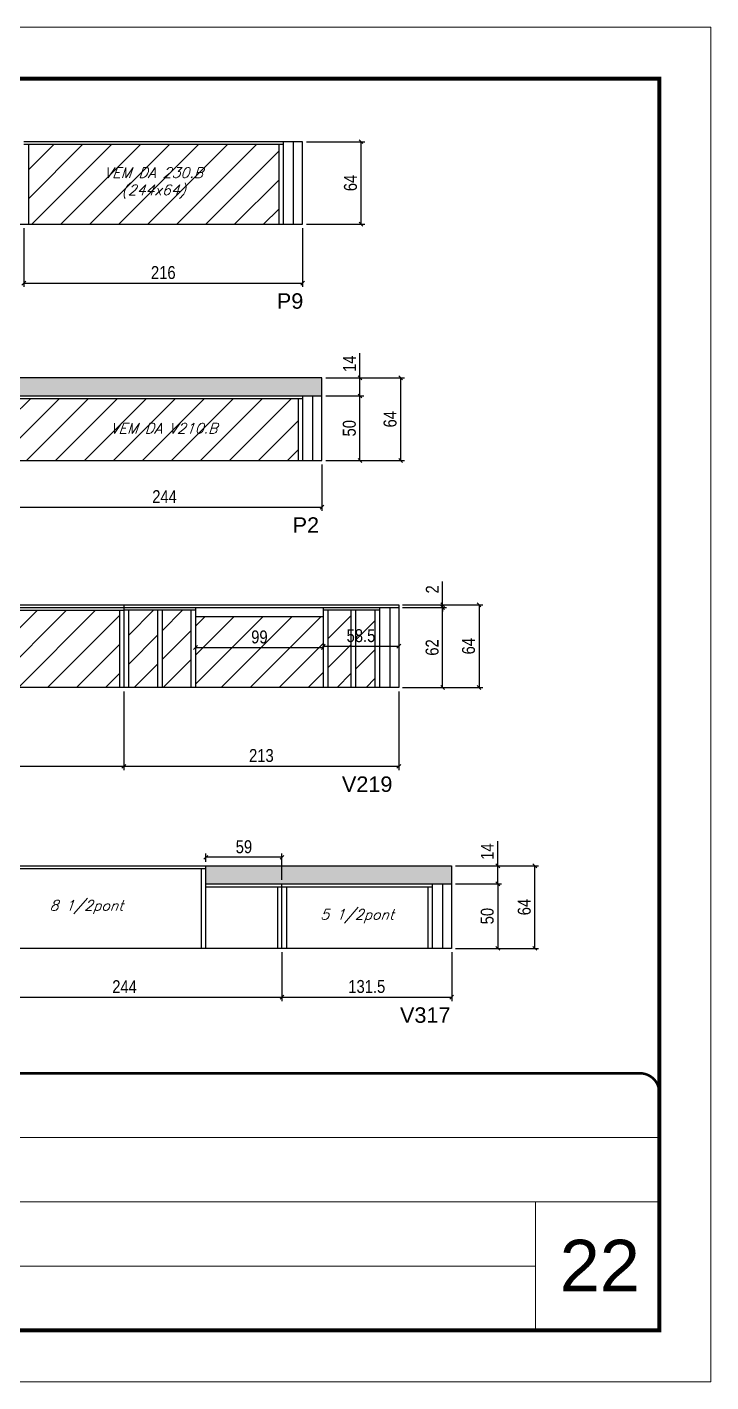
# Model space of a CAD drawing. Extents: x 2603 to 22413, y 1253 to 30260.
# Drawn here: x 15708 to 16238, y 23076 to 24126 of the extents above; entities that cross this region are included whole.
import ezdxf

# ---------------------------------------------------------------- set-up
doc = ezdxf.new("R2010")
doc.units = 0
doc.linetypes.add('CONTINUO', pattern=[0])
doc.linetypes.add('DASHED', pattern=[0.75, 0.5, -0.25])
for name, color, linetype in [('5', 5, 'Continuous'), ('COTA', 241, 'Continuous'), ('Painéis', 200, 'Continuous'), ('SARR_2.2x7', 40, 'Continuous'), ('SARR_3.5x7', 81, 'Continuous'), ('texto', 7, 'Continuous')]:
    doc.layers.add(name, color=color, linetype=linetype)
for name, color, linetype, lineweight in [('CARIMBO', 255, 'Continuous', 9), ('Folhas', 255, 'Continuous', 9), ('Hachura', 251, 'Continuous', 9), ('SARRAFO DE PRESSAO', 251, 'DASHED', 9)]:
    doc.layers.add(name, color=color, linetype=linetype, lineweight=lineweight)
doc.styles.add('ARIAL', font='arial.ttf')
doc.styles.add('COTA TECNICA', font='techl___.ttf', dxfattribs={"height": 10})
doc.styles.add('Romans', font='romans.shx')
doc.styles.get("Standard").update_dxf_attribs({"font": 'arial.ttf'})
doc.dimstyles.new('PAINEL', dxfattribs={"dimtxt": 10, "dimasz": 3, "dimexe": 3, "dimexo": 3, "dimgap": 3, "dimtad": 1, "dimdec": 1, "dimzin": 12, "dimdsep": 46, "dimtxsty": 'COTA TECNICA', "dimblk1": 'OBLIQUE', "dimblk2": 'OBLIQUE', "dimsah": 1, "dimcen": 0.9, "dimclrd": 4, "dimclre": 4, "dimclrt": 240, "dimadec": 1, "dimazin": 3, "dimtfac": 1, "dimtdec": 1, "dimtmove": 0, "dimatfit": 3, "dimfxl": 1, "dimtolj": 1, "dimtzin": 12, "dimarcsym": 0})

# ---------------------------------------------------------------- blocks, each defined once
blk = doc.blocks.new('9999999999')
at = {"color": 30, "linetype": 'CONTINUO'}
for p, q in [((98564.6, 34379.6), (99584, 34379.6)), ((98564.6, 34329.8), (99488, 34329.8)), ((99584, 34329.8), (99488, 34329.8)), ((99488, 34329.8), (99488, 34230.2)), ((98564.6, 34280), (99488, 34280))]:
    blk.add_line(p, q, dxfattribs=at)
at = {"color": 30, "linetype": 'CONTINUO', "const_width": 2}
blk.add_lwpolyline([(99584, 34230.2), (99584, 34414.4, 0.414214), (99569, 34429.4), (98229, 34429.4, 0.414214), (98214, 34414.4), (98214, 34245.2, 0.414214), (98229, 34230.2), (99584, 34230.2)], format="xyb", dxfattribs=at)
at = {"layer": 'Folhas'}
blk.add_lwpolyline([(98139, 34190.2), (99624, 34190.2), (99624, 35240.2), (98139, 35240.2)], close=True, dxfattribs=at)
at = {"layer": 'Folhas', "color": 30, "const_width": 3}
blk.add_lwpolyline([(98214, 34230.2), (99584, 34230.2), (99584, 35200.2), (98214, 35200.2)], close=True, dxfattribs=at)
blk = doc.blocks.new('_Oblique')
at = {"color": 0, "linetype": 'ByBlock', "lineweight": -2}
blk.add_line((-0.5, -0.5), (0.5, 0.5), dxfattribs=at)
blk = doc.blocks.new('*D899')
at = {"layer": 'COTA', "color": 4, "linetype": 'ByBlock', "lineweight": -2, "transparency": 16777216}
for p, q in [((15705.5, 23970.5), (15705.5, 23924.9)), ((15921.5, 23970.5), (15921.5, 23924.9)), ((15705.5, 23927.9), (15921.5, 23927.9))]:
    blk.add_line(p, q, dxfattribs=at)
at = {"layer": 'Defpoints', "color": 0, "linetype": 'ByBlock', "transparency": 16777216}
for p in [(15705.5, 23973.5), (15921.5, 23973.5), (15921.5, 23927.9)]:
    blk.add_point(p, dxfattribs=at)
at = {"layer": 'COTA', "color": 4, "linetype": 'ByBlock', "lineweight": -2, "transparency": 16777216, "xscale": 3, "yscale": 3, "zscale": 3, "rotation": 180}
blk.add_blockref('_Oblique', (15705.5, 23927.9), dxfattribs=at)
at = {"layer": 'COTA', "color": 4, "linetype": 'ByBlock', "lineweight": -2, "transparency": 16777216, "xscale": 3, "yscale": 3, "zscale": 3}
blk.add_blockref('_Oblique', (15921.5, 23927.9), dxfattribs=at)
at = {"layer": 'COTA', "color": 240, "linetype": 'ByBlock', "transparency": 16777216, "insert": (15813.5, 23936), "char_height": 10, "attachment_point": 5, "style": 'COTA TECNICA'}
blk.add_mtext('\\A1;216', dxfattribs=at)
blk = doc.blocks.new('*D900')
at = {"layer": 'COTA', "color": 4, "linetype": 'ByBlock', "lineweight": -2, "transparency": 16777216}
for p, q in [((15924.5, 24037.5), (15969.7, 24037.5)), ((15966.7, 24037.5), (15966.7, 23973.5)), ((15924.5, 23973.5), (15969.7, 23973.5))]:
    blk.add_line(p, q, dxfattribs=at)
at = {"layer": 'Defpoints', "color": 0, "linetype": 'ByBlock', "transparency": 16777216}
for p in [(15921.5, 24037.5), (15921.5, 23973.5), (15966.7, 23973.5)]:
    blk.add_point(p, dxfattribs=at)
at = {"layer": 'COTA', "color": 4, "linetype": 'ByBlock', "lineweight": -2, "transparency": 16777216, "xscale": 3, "yscale": 3, "zscale": 3}
for p, rotation in [((15966.7, 24037.5), 90), ((15966.7, 23973.5), 270)]:
    blk.add_blockref('_Oblique', p, dxfattribs=dict(at, rotation=rotation))
at = {"layer": 'COTA', "color": 240, "linetype": 'ByBlock', "transparency": 16777216, "insert": (15958.6, 24005.5), "char_height": 10, "attachment_point": 5, "rotation": 90, "style": 'COTA TECNICA'}
blk.add_mtext('\\A1;64', dxfattribs=at)
blk = doc.blocks.new('*D905')
at = {"layer": 'COTA', "color": 4, "linetype": 'ByBlock', "lineweight": -2, "transparency": 16777216}
for p, q in [((15692.5, 23787.4), (15692.5, 23751.3)), ((15936.5, 23787.4), (15936.5, 23751.3)), ((15692.5, 23754.3), (15936.5, 23754.3))]:
    blk.add_line(p, q, dxfattribs=at)
at = {"layer": 'Defpoints', "color": 0, "linetype": 'ByBlock', "transparency": 16777216}
for p in [(15692.5, 23790.4), (15936.5, 23790.4), (15936.5, 23754.3)]:
    blk.add_point(p, dxfattribs=at)
at = {"layer": 'COTA', "color": 4, "linetype": 'ByBlock', "lineweight": -2, "transparency": 16777216, "xscale": 3, "yscale": 3, "zscale": 3, "rotation": 180}
blk.add_blockref('_Oblique', (15692.5, 23754.3), dxfattribs=at)
at = {"layer": 'COTA', "color": 4, "linetype": 'ByBlock', "lineweight": -2, "transparency": 16777216, "xscale": 3, "yscale": 3, "zscale": 3}
blk.add_blockref('_Oblique', (15936.5, 23754.3), dxfattribs=at)
at = {"layer": 'COTA', "color": 240, "linetype": 'ByBlock', "transparency": 16777216, "insert": (15814.5, 23762.4), "char_height": 10, "attachment_point": 5, "style": 'COTA TECNICA'}
blk.add_mtext('\\A1;244', dxfattribs=at)
blk = doc.blocks.new('*D906')
at = {"layer": 'COTA', "color": 4, "linetype": 'ByBlock', "lineweight": -2, "transparency": 16777216}
for p, q in [((15939.5, 23854.4), (16000.5, 23854.4)), ((15997.5, 23790.4), (15997.5, 23854.4)), ((15939.5, 23790.4), (16000.5, 23790.4))]:
    blk.add_line(p, q, dxfattribs=at)
at = {"layer": 'Defpoints', "color": 0, "linetype": 'ByBlock', "transparency": 16777216}
for p in [(15936.5, 23854.4), (15997.5, 23854.4), (15936.5, 23790.4)]:
    blk.add_point(p, dxfattribs=at)
at = {"layer": 'COTA', "color": 4, "linetype": 'ByBlock', "lineweight": -2, "transparency": 16777216, "xscale": 3, "yscale": 3, "zscale": 3}
for p, rotation in [((15997.5, 23854.4), 90), ((15997.5, 23790.4), 270)]:
    blk.add_blockref('_Oblique', p, dxfattribs=dict(at, rotation=rotation))
at = {"layer": 'COTA', "color": 240, "linetype": 'ByBlock', "transparency": 16777216, "insert": (15989.3, 23822.4), "char_height": 10, "attachment_point": 5, "rotation": 90, "style": 'COTA TECNICA'}
blk.add_mtext('\\A1;64', dxfattribs=at)
blk = doc.blocks.new('*D907')
at = {"layer": 'COTA', "color": 4, "linetype": 'ByBlock', "lineweight": -2, "transparency": 16777216}
for p, q in [((15939.5, 23840.4), (15968.9, 23840.4)), ((15965.9, 23790.4), (15965.9, 23840.4)), ((15939.5, 23790.4), (15968.9, 23790.4))]:
    blk.add_line(p, q, dxfattribs=at)
at = {"layer": 'Defpoints', "color": 0, "linetype": 'ByBlock', "transparency": 16777216}
for p in [(15936.5, 23840.4), (15965.9, 23840.4), (15936.5, 23790.4)]:
    blk.add_point(p, dxfattribs=at)
at = {"layer": 'COTA', "color": 4, "linetype": 'ByBlock', "lineweight": -2, "transparency": 16777216, "xscale": 3, "yscale": 3, "zscale": 3}
for p, rotation in [((15965.9, 23840.4), 90), ((15965.9, 23790.4), 270)]:
    blk.add_blockref('_Oblique', p, dxfattribs=dict(at, rotation=rotation))
at = {"layer": 'COTA', "color": 240, "linetype": 'ByBlock', "transparency": 16777216, "insert": (15957.7, 23815.4), "char_height": 10, "attachment_point": 5, "rotation": 90, "style": 'COTA TECNICA'}
blk.add_mtext('\\A1;50', dxfattribs=at)
blk = doc.blocks.new('*D908')
at = {"layer": 'COTA', "color": 4, "linetype": 'ByBlock', "lineweight": -2, "transparency": 16777216}
for p, q in [((15965.9, 23854.4), (15965.9, 23873.5)), ((15939.5, 23854.4), (15968.9, 23854.4)), ((15965.9, 23840.4), (15965.9, 23854.4)), ((15939.5, 23840.4), (15968.9, 23840.4))]:
    blk.add_line(p, q, dxfattribs=at)
at = {"layer": 'Defpoints', "color": 0, "linetype": 'ByBlock', "transparency": 16777216}
for p in [(15936.5, 23854.4), (15965.9, 23854.4), (15936.5, 23840.4)]:
    blk.add_point(p, dxfattribs=at)
at = {"layer": 'COTA', "color": 4, "linetype": 'ByBlock', "lineweight": -2, "transparency": 16777216, "xscale": 3, "yscale": 3, "zscale": 3}
for p, rotation in [((15965.9, 23854.4), 90), ((15965.9, 23840.4), 270)]:
    blk.add_blockref('_Oblique', p, dxfattribs=dict(at, rotation=rotation))
at = {"layer": 'COTA', "color": 240, "linetype": 'ByBlock', "transparency": 16777216, "insert": (15957.8, 23865.4), "char_height": 10, "attachment_point": 5, "rotation": 90, "style": 'COTA TECNICA'}
blk.add_mtext('\\A1;14', dxfattribs=at)
blk = doc.blocks.new('*D911')
at = {"layer": 'COTA', "color": 4, "linetype": 'ByBlock', "lineweight": -2, "transparency": 16777216}
for p, q in [((15539, 23611.6), (15539, 23550.4)), ((15783, 23611.5), (15783, 23550.4)), ((15539, 23553.4), (15783, 23553.4))]:
    blk.add_line(p, q, dxfattribs=at)
at = {"layer": 'Defpoints', "color": 0, "linetype": 'ByBlock', "transparency": 16777216}
for p in [(15539, 23614.6), (15783, 23614.5), (15783, 23553.4)]:
    blk.add_point(p, dxfattribs=at)
at = {"layer": 'COTA', "color": 4, "linetype": 'ByBlock', "lineweight": -2, "transparency": 16777216, "xscale": 3, "yscale": 3, "zscale": 3, "rotation": 180}
blk.add_blockref('_Oblique', (15539, 23553.4), dxfattribs=at)
at = {"layer": 'COTA', "color": 4, "linetype": 'ByBlock', "lineweight": -2, "transparency": 16777216, "xscale": 3, "yscale": 3, "zscale": 3}
blk.add_blockref('_Oblique', (15783, 23553.4), dxfattribs=at)
at = {"layer": 'COTA', "color": 240, "linetype": 'ByBlock', "transparency": 16777216, "insert": (15661, 23561.5), "char_height": 10, "attachment_point": 5, "style": 'COTA TECNICA'}
blk.add_mtext('\\A1;244', dxfattribs=at)
blk = doc.blocks.new('*D994')
at = {"layer": 'COTA', "color": 4, "linetype": 'ByBlock', "lineweight": -2, "transparency": 16777216}
for p, q in [((15783, 23611.5), (15783, 23550.4)), ((15996, 23611.5), (15996, 23550.4)), ((15783, 23553.4), (15996, 23553.4))]:
    blk.add_line(p, q, dxfattribs=at)
at = {"layer": 'Defpoints', "color": 0, "linetype": 'ByBlock', "transparency": 16777216}
for p in [(15783, 23614.5), (15996, 23614.5), (15996, 23553.4)]:
    blk.add_point(p, dxfattribs=at)
at = {"layer": 'COTA', "color": 4, "linetype": 'ByBlock', "lineweight": -2, "transparency": 16777216, "xscale": 3, "yscale": 3, "zscale": 3, "rotation": 180}
blk.add_blockref('_Oblique', (15783, 23553.4), dxfattribs=at)
at = {"layer": 'COTA', "color": 4, "linetype": 'ByBlock', "lineweight": -2, "transparency": 16777216, "xscale": 3, "yscale": 3, "zscale": 3}
blk.add_blockref('_Oblique', (15996, 23553.4), dxfattribs=at)
at = {"layer": 'COTA', "color": 240, "linetype": 'ByBlock', "transparency": 16777216, "insert": (15889.5, 23561.7), "char_height": 10, "attachment_point": 5, "style": 'COTA TECNICA'}
blk.add_mtext('\\A1;213', dxfattribs=at)
blk = doc.blocks.new('*D995')
at = {"layer": 'COTA', "color": 4, "linetype": 'ByBlock', "lineweight": -2, "transparency": 16777216}
for p, q in [((15999, 23678.5), (16061.2, 23678.5)), ((16058.2, 23678.5), (16058.2, 23614.5)), ((15999, 23614.5), (16061.2, 23614.5))]:
    blk.add_line(p, q, dxfattribs=at)
at = {"layer": 'Defpoints', "color": 0, "linetype": 'ByBlock', "transparency": 16777216}
for p in [(15996, 23678.5), (15996, 23614.5), (16058.2, 23614.5)]:
    blk.add_point(p, dxfattribs=at)
at = {"layer": 'COTA', "color": 4, "linetype": 'ByBlock', "lineweight": -2, "transparency": 16777216, "xscale": 3, "yscale": 3, "zscale": 3}
for p, rotation in [((16058.2, 23678.5), 90), ((16058.2, 23614.5), 270)]:
    blk.add_blockref('_Oblique', p, dxfattribs=dict(at, rotation=rotation))
at = {"layer": 'COTA', "color": 240, "linetype": 'ByBlock', "transparency": 16777216, "insert": (16050.1, 23646.5), "char_height": 10, "attachment_point": 5, "rotation": 90, "style": 'COTA TECNICA'}
blk.add_mtext('\\A1;64', dxfattribs=at)
blk = doc.blocks.new('*D996')
at = {"layer": 'COTA', "color": 4, "linetype": 'ByBlock', "lineweight": -2, "transparency": 16777216}
blk.add_line((15838.5, 23645.5), (15937.5, 23645.5), dxfattribs=at)
at = {"layer": 'Defpoints', "color": 0, "linetype": 'ByBlock', "transparency": 16777216}
for p in [(15838.5, 23645.5), (15937.5, 23645.5), (15937.5, 23645.5)]:
    blk.add_point(p, dxfattribs=at)
at = {"layer": 'COTA', "color": 4, "linetype": 'ByBlock', "lineweight": -2, "transparency": 16777216, "xscale": 3, "yscale": 3, "zscale": 3, "rotation": 180}
blk.add_blockref('_Oblique', (15838.5, 23645.5), dxfattribs=at)
at = {"layer": 'COTA', "color": 4, "linetype": 'ByBlock', "lineweight": -2, "transparency": 16777216, "xscale": 3, "yscale": 3, "zscale": 3}
blk.add_blockref('_Oblique', (15937.5, 23645.5), dxfattribs=at)
at = {"layer": 'COTA', "color": 240, "linetype": 'ByBlock', "transparency": 16777216, "insert": (15888, 23653.6), "char_height": 10, "attachment_point": 5, "style": 'COTA TECNICA'}
blk.add_mtext('\\A1;99', dxfattribs=at)
blk = doc.blocks.new('*D997')
at = {"layer": 'COTA', "color": 4, "linetype": 'ByBlock', "lineweight": -2, "transparency": 16777216}
blk.add_line((15937.5, 23646.5), (15996, 23646.5), dxfattribs=at)
at = {"layer": 'Defpoints', "color": 0, "linetype": 'ByBlock', "transparency": 16777216}
for p in [(15937.5, 23646.5), (15996, 23646.5), (15996, 23646.5)]:
    blk.add_point(p, dxfattribs=at)
at = {"layer": 'COTA', "color": 4, "linetype": 'ByBlock', "lineweight": -2, "transparency": 16777216, "xscale": 3, "yscale": 3, "zscale": 3, "rotation": 180}
blk.add_blockref('_Oblique', (15937.5, 23646.5), dxfattribs=at)
at = {"layer": 'COTA', "color": 4, "linetype": 'ByBlock', "lineweight": -2, "transparency": 16777216, "xscale": 3, "yscale": 3, "zscale": 3}
blk.add_blockref('_Oblique', (15996, 23646.5), dxfattribs=at)
at = {"layer": 'COTA', "color": 240, "linetype": 'ByBlock', "transparency": 16777216, "insert": (15966.7, 23654.6), "char_height": 10, "attachment_point": 5, "style": 'COTA TECNICA'}
blk.add_mtext('\\A1;58.5', dxfattribs=at)
blk = doc.blocks.new('*D998')
at = {"layer": 'COTA', "color": 4, "linetype": 'ByBlock', "lineweight": -2, "transparency": 16777216}
for p, q in [((15999, 23676.5), (16033, 23676.5)), ((16030, 23614.5), (16030, 23676.5)), ((15999, 23614.5), (16033, 23614.5))]:
    blk.add_line(p, q, dxfattribs=at)
at = {"layer": 'Defpoints', "color": 0, "linetype": 'ByBlock', "transparency": 16777216}
for p in [(15996, 23676.5), (16030, 23676.5), (15996, 23614.5)]:
    blk.add_point(p, dxfattribs=at)
at = {"layer": 'COTA', "color": 4, "linetype": 'ByBlock', "lineweight": -2, "transparency": 16777216, "xscale": 3, "yscale": 3, "zscale": 3}
for p, rotation in [((16030, 23676.5), 90), ((16030, 23614.5), 270)]:
    blk.add_blockref('_Oblique', p, dxfattribs=dict(at, rotation=rotation))
at = {"layer": 'COTA', "color": 240, "linetype": 'ByBlock', "transparency": 16777216, "insert": (16021.9, 23645.5), "char_height": 10, "attachment_point": 5, "rotation": 90, "style": 'COTA TECNICA'}
blk.add_mtext('\\A1;62', dxfattribs=at)
blk = doc.blocks.new('*D999')
at = {"layer": 'COTA', "color": 4, "linetype": 'ByBlock', "lineweight": -2, "transparency": 16777216}
for p, q in [((16030, 23678.5), (16030, 23696.6)), ((15999, 23678.5), (16033, 23678.5)), ((16030, 23676.5), (16030, 23678.5)), ((15999, 23676.5), (16033, 23676.5)), ((16030, 23676.5), (16030, 23673.5))]:
    blk.add_line(p, q, dxfattribs=at)
at = {"layer": 'Defpoints', "color": 0, "linetype": 'ByBlock', "transparency": 16777216}
for p in [(15996, 23678.5), (16030, 23678.5), (15996, 23676.5)]:
    blk.add_point(p, dxfattribs=at)
at = {"layer": 'COTA', "color": 4, "linetype": 'ByBlock', "lineweight": -2, "transparency": 16777216, "xscale": 3, "yscale": 3, "zscale": 3}
for p, rotation in [((16030, 23678.5), 270), ((16030, 23676.5), 90)]:
    blk.add_blockref('_Oblique', p, dxfattribs=dict(at, rotation=rotation))
at = {"layer": 'COTA', "color": 240, "linetype": 'ByBlock', "transparency": 16777216, "insert": (16022, 23690.5), "char_height": 10, "attachment_point": 5, "rotation": 90, "style": 'COTA TECNICA'}
blk.add_mtext('\\A1;2', dxfattribs=at)
blk = doc.blocks.new('*D1008')
at = {"layer": 'COTA', "color": 4, "linetype": 'ByBlock', "lineweight": -2, "transparency": 16777216}
for p, q in [((15661.5, 23409.3), (15661.5, 23371.5)), ((15905.5, 23409.3), (15905.5, 23371.5)), ((15661.5, 23374.5), (15905.5, 23374.5))]:
    blk.add_line(p, q, dxfattribs=at)
at = {"layer": 'Defpoints', "color": 0, "linetype": 'ByBlock', "transparency": 16777216}
for p in [(15661.5, 23412.3), (15905.5, 23412.3), (15905.5, 23374.5)]:
    blk.add_point(p, dxfattribs=at)
at = {"layer": 'COTA', "color": 4, "linetype": 'ByBlock', "lineweight": -2, "transparency": 16777216, "xscale": 3, "yscale": 3, "zscale": 3, "rotation": 180}
blk.add_blockref('_Oblique', (15661.5, 23374.5), dxfattribs=at)
at = {"layer": 'COTA', "color": 4, "linetype": 'ByBlock', "lineweight": -2, "transparency": 16777216, "xscale": 3, "yscale": 3, "zscale": 3}
blk.add_blockref('_Oblique', (15905.5, 23374.5), dxfattribs=at)
at = {"layer": 'COTA', "color": 240, "linetype": 'ByBlock', "transparency": 16777216, "insert": (15783.5, 23382.6), "char_height": 10, "attachment_point": 5, "style": 'COTA TECNICA'}
blk.add_mtext('\\A1;244', dxfattribs=at)
blk = doc.blocks.new('*D1009')
at = {"layer": 'COTA', "color": 4, "linetype": 'ByBlock', "lineweight": -2, "transparency": 16777216}
for p, q in [((15905.5, 23409.3), (15905.5, 23371.5)), ((16037, 23409.3), (16037, 23371.5)), ((15905.5, 23374.5), (16037, 23374.5))]:
    blk.add_line(p, q, dxfattribs=at)
at = {"layer": 'Defpoints', "color": 0, "linetype": 'ByBlock', "transparency": 16777216}
for p in [(15905.5, 23412.3), (16037, 23412.3), (16037, 23374.5)]:
    blk.add_point(p, dxfattribs=at)
at = {"layer": 'COTA', "color": 4, "linetype": 'ByBlock', "lineweight": -2, "transparency": 16777216, "xscale": 3, "yscale": 3, "zscale": 3, "rotation": 180}
blk.add_blockref('_Oblique', (15905.5, 23374.5), dxfattribs=at)
at = {"layer": 'COTA', "color": 4, "linetype": 'ByBlock', "lineweight": -2, "transparency": 16777216, "xscale": 3, "yscale": 3, "zscale": 3}
blk.add_blockref('_Oblique', (16037, 23374.5), dxfattribs=at)
at = {"layer": 'COTA', "color": 240, "linetype": 'ByBlock', "transparency": 16777216, "insert": (15971.2, 23382.7), "char_height": 10, "attachment_point": 5, "style": 'COTA TECNICA'}
blk.add_mtext('\\A1;131.5', dxfattribs=at)
blk = doc.blocks.new('*D1010')
at = {"layer": 'COTA', "color": 4, "linetype": 'ByBlock', "lineweight": -2, "transparency": 16777216}
for p, q in [((16040, 23462.3), (16075.7, 23462.3)), ((16072.7, 23462.3), (16072.7, 23412.3)), ((16040, 23412.3), (16075.7, 23412.3))]:
    blk.add_line(p, q, dxfattribs=at)
at = {"layer": 'Defpoints', "color": 0, "linetype": 'ByBlock', "transparency": 16777216}
for p in [(16037, 23462.3), (16037, 23412.3), (16072.7, 23412.3)]:
    blk.add_point(p, dxfattribs=at)
at = {"layer": 'COTA', "color": 4, "linetype": 'ByBlock', "lineweight": -2, "transparency": 16777216, "xscale": 3, "yscale": 3, "zscale": 3}
for p, rotation in [((16072.7, 23462.3), 90), ((16072.7, 23412.3), 270)]:
    blk.add_blockref('_Oblique', p, dxfattribs=dict(at, rotation=rotation))
at = {"layer": 'COTA', "color": 240, "linetype": 'ByBlock', "transparency": 16777216, "insert": (16064.6, 23437.3), "char_height": 10, "attachment_point": 5, "rotation": 90, "style": 'COTA TECNICA'}
blk.add_mtext('\\A1;50', dxfattribs=at)
blk = doc.blocks.new('*D1011')
at = {"layer": 'COTA', "color": 4, "linetype": 'ByBlock', "lineweight": -2, "transparency": 16777216}
for p, q in [((16072.7, 23476.3), (16072.7, 23495.4)), ((16040, 23476.3), (16075.7, 23476.3)), ((16072.7, 23462.3), (16072.7, 23476.3)), ((16040, 23462.3), (16075.7, 23462.3))]:
    blk.add_line(p, q, dxfattribs=at)
at = {"layer": 'Defpoints', "color": 0, "linetype": 'ByBlock', "transparency": 16777216}
for p in [(16037, 23476.3), (16072.7, 23476.3), (16037, 23462.3)]:
    blk.add_point(p, dxfattribs=at)
at = {"layer": 'COTA', "color": 4, "linetype": 'ByBlock', "lineweight": -2, "transparency": 16777216, "xscale": 3, "yscale": 3, "zscale": 3}
for p, rotation in [((16072.7, 23476.3), 90), ((16072.7, 23462.3), 270)]:
    blk.add_blockref('_Oblique', p, dxfattribs=dict(at, rotation=rotation))
at = {"layer": 'COTA', "color": 240, "linetype": 'ByBlock', "transparency": 16777216, "insert": (16064.6, 23487.3), "char_height": 10, "attachment_point": 5, "rotation": 90, "style": 'COTA TECNICA'}
blk.add_mtext('\\A1;14', dxfattribs=at)
blk = doc.blocks.new('*D984')
at = {"layer": 'COTA', "color": 4, "linetype": 'ByBlock', "lineweight": -2, "transparency": 16777216}
for p, q in [((16040, 23476.3), (16104.4, 23476.3)), ((16101.4, 23412.3), (16101.4, 23476.3)), ((16040, 23412.3), (16104.4, 23412.3))]:
    blk.add_line(p, q, dxfattribs=at)
at = {"layer": 'Defpoints', "color": 0, "linetype": 'ByBlock', "transparency": 16777216}
for p in [(16037, 23476.3), (16101.4, 23476.3), (16037, 23412.3)]:
    blk.add_point(p, dxfattribs=at)
at = {"layer": 'COTA', "color": 4, "linetype": 'ByBlock', "lineweight": -2, "transparency": 16777216, "xscale": 3, "yscale": 3, "zscale": 3}
for p, rotation in [((16101.4, 23476.3), 90), ((16101.4, 23412.3), 270)]:
    blk.add_blockref('_Oblique', p, dxfattribs=dict(at, rotation=rotation))
at = {"layer": 'COTA', "color": 240, "linetype": 'ByBlock', "transparency": 16777216, "insert": (16093.3, 23444.3), "char_height": 10, "attachment_point": 5, "rotation": 90, "style": 'COTA TECNICA'}
blk.add_mtext('\\A1;64', dxfattribs=at)
blk = doc.blocks.new('*D985')
at = {"layer": 'COTA', "color": 4, "linetype": 'ByBlock', "lineweight": -2, "transparency": 16777216}
for p, q in [((15846.5, 23479.3), (15846.5, 23485.9)), ((15905.5, 23482.9), (15846.5, 23482.9)), ((15905.5, 23465.3), (15905.5, 23485.9))]:
    blk.add_line(p, q, dxfattribs=at)
at = {"layer": 'Defpoints', "color": 0, "linetype": 'ByBlock', "transparency": 16777216}
for p in [(15846.5, 23482.9), (15846.5, 23476.3), (15905.5, 23462.3)]:
    blk.add_point(p, dxfattribs=at)
at = {"layer": 'COTA', "color": 4, "linetype": 'ByBlock', "lineweight": -2, "transparency": 16777216, "xscale": 3, "yscale": 3, "zscale": 3, "rotation": 180}
blk.add_blockref('_Oblique', (15846.5, 23482.9), dxfattribs=at)
at = {"layer": 'COTA', "color": 4, "linetype": 'ByBlock', "lineweight": -2, "transparency": 16777216, "xscale": 3, "yscale": 3, "zscale": 3}
blk.add_blockref('_Oblique', (15905.5, 23482.9), dxfattribs=at)
at = {"layer": 'COTA', "color": 240, "linetype": 'ByBlock', "transparency": 16777216, "insert": (15876, 23491), "char_height": 10, "attachment_point": 5, "style": 'COTA TECNICA'}
blk.add_mtext('\\A1;59', dxfattribs=at)

msp = doc.modelspace()

# ---------------------------------------------------------------- hatches: boundary and pattern name
at = {"layer": 'COTA', "linetype": 'ByBlock'}
h = msp.add_hatch(dxfattribs=at)
h.set_pattern_fill('AR-CONC', color=256, scale=0.03)
h.set_pattern_definition([(50, (-115953.561, -5242.9348), (5.46554007, -0.47817257), [0.5715, -6.2865]), (355, (-115953.561, -5242.935), (-1.05730264, 5.73170536), [0.4572, -5.02921753]), (100.4514447, (-115953.1054, -5242.9746), (4.40823741, 5.25353256), [0.48570026, -5.34270734]), (46.1842, (-115953.561, -5241.411), (8.13237123, -1.26126984), [0.85725, -9.42975]), (96.6355576, (-115952.883, -5241.516), (7.122124, 7.42278374), [0.7285507, -8.01406824]), (351.184151, (-115953.561, -5241.411), (7.122124, 7.42278374), [0.685799, -7.54379196]), (21, (-115952.799, -5241.7918), (4.54843174, -3.06795595), [0.5715, -6.2865]), (326, (-115952.799, -5241.792), (1.85406085, 5.52563898), [0.4572, -5.0292]), (71.451445, (-115952.42, -5242.0474), (6.40249258, 2.45768307), [0.48570026, -5.34269813]), (37.5, (-115953.5608, -5242.9348), (0.092658098, 2.536651166), [0, -4.96824, 0, -5.1054, 0, -5.04825]), (7.5, (-115953.5608, -5242.9348), (2.004589875, 3.005417245), [0, -2.91084, 0, -4.85394, 0, -1.92405]), (327.5, (-115955.26, -5242.9348), (4.067717855, -0.17186232), [0, -1.905, 0, -5.9436, 0, -7.8867]), (317.5, (-115956.022, -5242.9348), (4.44387544, 0.76279473), [0, -2.4765, 0, -3.94716, 0, -5.6007])])
h.paths.add_polyline_path([(15241.47, 23854.37), (15241.47, 23840.37), (15936.47, 23840.37), (15936.47, 23854.37)])
h = msp.add_hatch(dxfattribs=at)
h.set_pattern_fill('AR-CONC', color=256, scale=0.03)
h.set_pattern_definition([(50, (-115900.2867, -5371.0305), (5.46554007, -0.47817257), [0.5715, -6.2865]), (355, (-115900.2867, -5371.0305), (-1.05730264, 5.73170536), [0.4572, -5.02921753]), (100.4514447, (-115899.831, -5371.0704), (4.40823741, 5.25353256), [0.48570026, -5.34270734]), (46.1842, (-115900.287, -5369.5065), (8.13237123, -1.26126984), [0.85725, -9.42975]), (96.6355576, (-115899.609, -5369.612), (7.122124, 7.42278374), [0.7285507, -8.01406824]), (351.184151, (-115900.287, -5369.5065), (7.122124, 7.42278374), [0.685799, -7.54379196]), (21, (-115899.5247, -5369.8875), (4.54843174, -3.06795595), [0.5715, -6.2865]), (326, (-115899.5247, -5369.8875), (1.85406085, 5.52563898), [0.4572, -5.0292]), (71.451445, (-115899.1457, -5370.143), (6.40249258, 2.45768307), [0.48570026, -5.34269813]), (37.5, (-115900.2867, -5371.0305), (0.092658098, 2.536651166), [0, -4.96824, 0, -5.1054, 0, -5.04825]), (7.5, (-115900.2867, -5371.0305), (2.004589875, 3.005417245), [0, -2.91084, 0, -4.85394, 0, -1.92405]), (327.5, (-115901.986, -5371.0305), (4.067717855, -0.17186232), [0, -1.905, 0, -5.9436, 0, -7.8867]), (317.5, (-115902.748, -5371.0305), (4.44387544, 0.76279473), [0, -2.4765, 0, -3.94716, 0, -5.6007])])
h.paths.add_polyline_path([(15846.47, 23476.27), (15846.47, 23462.27), (16036.97, 23462.27), (16036.97, 23476.27)])
at = {"layer": 'Hachura', "linetype": 'ByBlock'}
h = msp.add_hatch(dxfattribs=at)
h.set_pattern_fill('ANSI31', color=256, scale=5)
h.paths.add_polyline_path([(15453.97, 23973.5), (15453.97, 24035.3), (15259.97, 24035.3), (15259.97, 23973.5)])
h.paths.add_polyline_path([(15683.97, 23973.5), (15683.97, 24033.3), (15478.97, 24033.3), (15478.97, 23973.5)])
h.paths.add_polyline_path([(15902.97, 23973.5), (15902.97, 24035.3), (15708.97, 24035.3), (15708.97, 23973.5)])
h = msp.add_hatch(dxfattribs=at)
h.set_pattern_fill('ANSI31', color=256, scale=5)
h.set_pattern_definition([(45, (-23, 0), (-11.22532, 11.22532), [])])
h.paths.add_polyline_path([(15451.97, 23838.17), (15451.97, 23790.37), (15688.97, 23790.37), (15688.97, 23838.17)])
h.paths.add_polyline_path([(15695.97, 23838.17), (15695.97, 23790.37), (15917.97, 23790.37), (15917.97, 23838.17)])
h = msp.add_hatch(dxfattribs=at)
h.set_pattern_fill('ANSI31', color=256, scale=5)
h.set_pattern_definition([(45, (-115909.308, -2253.529), (-11.2253202, 11.2253202), [])])
h.paths.add_polyline_path([(15779.47, 23614.52), (15779.47, 23674.28), (15542.47, 23674.28), (15542.47, 23614.56)])
h.paths.add_polyline_path([(15809.1, 23674.28), (15786.47, 23674.28), (15786.47, 23614.52), (15809.1, 23614.51)])
h.paths.add_polyline_path([(15834.97, 23614.51), (15834.97, 23674.28), (15812.6, 23674.28), (15812.6, 23614.51)])
h.paths.add_polyline_path([(15937.47, 23614.49), (15937.47, 23669.48), (15838.47, 23669.48), (15838.47, 23614.51)])
h.paths.add_polyline_path([(15958.9, 23674.28), (15940.97, 23674.28), (15940.97, 23614.49), (15958.9, 23614.49)])
h.paths.add_polyline_path([(15962.4, 23614.49), (15977.47, 23614.49), (15977.47, 23674.28), (15962.4, 23674.28)])

# ---------------------------------------------------------------- linework, layer by layer
at = {"layer": 'COTA', "linetype": 'ByBlock'}
for p, q in [((15936.47, 23854.37), (15241.47, 23854.37)), ((15936.47, 23840.37), (15936.47, 23854.37)), ((15921.47, 23840.37), (15921.47, 23790.37)), ((15838.47, 23676.48), (15838.47, 23614.48)), ((15937.47, 23676.48), (15937.47, 23614.48)), ((15846.47, 23476.27), (16036.97, 23476.27)), ((16036.97, 23476.27), (16036.97, 23462.27)), ((15846.47, 23412.27), (15846.47, 23462.27))]:
    msp.add_line(p, q, dxfattribs=at)
at = {"layer": 'Painéis', "linetype": 'Continuous'}
for p, q in [((15921.47, 24037.5), (15705.47, 24037.5)), ((15921.47, 23973.5), (15921.47, 24037.5)), ((15241.47, 23973.5), (15921.47, 23973.5)), ((15936.47, 23840.37), (15241.47, 23840.37)), ((15936.47, 23790.37), (15936.47, 23840.37)), ((15241.47, 23790.37), (15936.47, 23790.37)), ((15538.97, 23678.48), (15995.97, 23678.48)), ((15782.97, 23678.48), (15782.97, 23614.48)), ((15995.97, 23678.48), (15995.97, 23614.48)), ((15538.97, 23676.48), (15995.97, 23676.48)), ((15995.97, 23614.48), (15241.47, 23614.61)), ((15417.47, 23476.27), (15846.47, 23476.27)), ((15846.47, 23462.27), (15846.47, 23476.27)), ((15846.47, 23462.27), (16036.97, 23462.27)), ((15905.47, 23412.27), (15905.47, 23462.27)), ((16036.97, 23462.27), (16036.97, 23412.27)), ((16036.97, 23412.27), (15417.47, 23412.27))]:
    msp.add_line(p, q, dxfattribs=at)
at = {"layer": 'SARR_2.2x7', "linetype": 'Continuous'}
for p, q in [((15906.47, 24035.3), (15705.47, 24035.3)), ((15914.47, 23973.5), (15914.47, 24037.5)), ((15921.47, 23838.17), (15692.47, 23838.17)), ((15929.47, 23790.37), (15929.47, 23840.37)), ((15538.97, 23674.28), (15782.97, 23674.28)), ((15838.47, 23674.28), (15782.97, 23674.28)), ((15838.47, 23669.48), (15937.47, 23669.48)), ((15980.97, 23674.28), (15937.47, 23674.28)), ((15988.97, 23676.48), (15988.97, 23614.48)), ((15661.47, 23474.07), (15846.47, 23474.07)), ((15846.47, 23460.07), (15905.47, 23460.07)), ((15905.47, 23460.07), (16021.97, 23460.07)), ((16029.97, 23462.27), (16029.97, 23412.27))]:
    msp.add_line(p, q, dxfattribs=at)
at = {"layer": 'SARR_3.5x7'}
for p, q in [((15708.97, 24035.3), (15708.97, 23973.5)), ((15902.97, 24035.3), (15902.97, 23973.5)), ((15906.47, 24037.5), (15906.47, 23973.5)), ((15917.97, 23838.17), (15917.97, 23790.37)), ((15779.47, 23674.28), (15779.47, 23614.48)), ((15786.47, 23674.28), (15786.47, 23614.48)), ((15809.1, 23674.28), (15809.1, 23614.48)), ((15812.6, 23674.28), (15812.6, 23614.48)), ((15834.97, 23674.28), (15834.97, 23614.48)), ((15940.97, 23674.28), (15940.97, 23614.48)), ((15958.9, 23674.28), (15958.9, 23614.48)), ((15962.4, 23674.28), (15962.4, 23614.48)), ((15977.47, 23674.28), (15977.47, 23614.48)), ((15980.97, 23676.48), (15980.97, 23614.48)), ((15842.97, 23474.07), (15842.97, 23412.27)), ((15901.97, 23460.07), (15901.97, 23412.27)), ((15908.97, 23460.07), (15908.97, 23412.27)), ((16018.47, 23460.07), (16018.47, 23412.27)), ((16021.97, 23462.27), (16021.97, 23412.27))]:
    msp.add_line(p, q, dxfattribs=at)

# ---------------------------------------------------------------- block references
at = {"layer": 'SARRAFO DE PRESSAO', "color": 6, "linetype": 'ByBlock'}
msp.add_blockref('9999999999', (-83386.1, -11113.91), dxfattribs=at)

# ---------------------------------------------------------------- texts
at = {"layer": '5', "linetype": 'Continuous'}
for s, rotation, p in [('P9', 359.99996, (15901.53, 23908.02)), ('P2', 0.00004, (15913.74, 23734.38)), ('V219', 359.99996, (15951.94, 23533.55)), ('V317', 359.99996, (15996.95, 23354.61))]:
    msp.add_text(s, height=12, rotation=rotation, dxfattribs=at).set_placement(p)
at = {"layer": 'CARIMBO', "style": 'ARIAL'}
msp.add_text('22', height=40, dxfattribs=at).set_placement((16120.74, 23146.44))
at = {"layer": 'texto', "color": 2, "char_height": 8, "attachment_point": 5, "style": 'Romans'}
for s, insert in [('{\\Q19;\\C256;VEM DA 230.B\\P(244x64)}', (15805.97, 24005.5)), ('{\\Q19;\\C256;VEM DA V210.B}', (15813.97, 23815.37)), ('{\\Q19;\\C256;8 1/2pont}', (15753.97, 23444.27)), ('{\\Q19;\\C256;5 1/2pont}', (15963.72, 23437.27))]:
    msp.add_mtext(s, dxfattribs=dict(at, insert=insert))

# ---------------------------------------------------------------- dimensions: what is measured, and where the dimension line sits
at = {"layer": 'COTA', "linetype": 'ByBlock'}
for base, p1, p2, picture, middle in [((15966.67, 23973.5), (15921.47, 24037.5), (15921.47, 23973.5), '*D900', (15958.57, 24005.5)), ((15965.86, 23854.37), (15936.47, 23840.37), (15936.47, 23854.37), '*D908', (15957.79, 23865.43)), ((15997.45, 23854.37), (15936.47, 23790.37), (15936.47, 23854.37), '*D906', (15989.35, 23822.37)), ((15965.86, 23840.37), (15936.47, 23790.37), (15936.47, 23840.37), '*D907', (15957.75, 23815.37)), ((16030.02, 23678.48), (15995.97, 23676.48), (15995.97, 23678.48), '*D999', (16022.02, 23690.54)), ((16058.2, 23614.48), (15995.97, 23678.48), (15995.97, 23614.48), '*D995', (16050.1, 23646.48)), ((16030.02, 23676.48), (15995.97, 23614.48), (15995.97, 23676.48), '*D998', (16021.92, 23645.48)), ((16072.72, 23476.27), (16036.97, 23462.27), (16036.97, 23476.27), '*D1011', (16064.65, 23487.33)), ((16101.38, 23476.27), (16036.97, 23412.27), (16036.97, 23476.27), '*D984', (16093.28, 23444.27)), ((16072.72, 23412.27), (16036.97, 23462.27), (16036.97, 23412.27), '*D1010', (16064.61, 23437.27))]:
    dim = msp.add_linear_dim(base=base, p1=p1, p2=p2, angle=90, dimstyle='PAINEL', dxfattribs=at)
    dim.commit()
    dim.dimension.update_dxf_attribs({"geometry": picture, "text_midpoint": middle})
for base, p1, p2, picture, middle in [((15921.47, 23927.91), (15705.47, 23973.5), (15921.47, 23973.5), '*D899', (15813.47, 23936.02)), ((15936.47, 23754.28), (15692.47, 23790.37), (15936.47, 23790.37), '*D905', (15814.47, 23762.35)), ((15937.47, 23645.48), (15838.47, 23645.48), (15937.47, 23645.48), '*D996', (15887.97, 23653.57)), ((15782.97, 23553.45), (15538.97, 23614.56), (15782.97, 23614.48), '*D911', (15660.97, 23561.52)), ((15995.97, 23553.45), (15782.97, 23614.48), (15995.97, 23614.48), '*D994', (15889.47, 23561.67)), ((15846.47, 23482.91), (15905.47, 23462.27), (15846.47, 23476.27), '*D985', (15875.97, 23491.05)), ((15905.47, 23374.51), (15661.47, 23412.27), (15905.47, 23412.27), '*D1008', (15783.47, 23382.58))]:
    dim = msp.add_linear_dim(base=base, p1=p1, p2=p2, dimstyle='PAINEL', dxfattribs=at)
    dim.commit()
    dim.dimension.update_dxf_attribs({"geometry": picture, "text_midpoint": middle})
for base, p1, p2, picture, middle in [((15995.97, 23646.48), (15937.47, 23646.48), (15995.97, 23646.48), '*D997', (15966.72, 23654.61)), ((16036.97, 23374.51), (15905.47, 23412.27), (16036.97, 23412.27), '*D1009', (15971.22, 23382.73))]:
    dim = msp.add_linear_dim(base=base, p1=p1, p2=p2, dimstyle='PAINEL', override={"dimtmove": 1}, dxfattribs=at)
    dim.commit()
    dim.dimension.update_dxf_attribs({"geometry": picture, "text_midpoint": middle})

doc.saveas('drawing.dxf')
